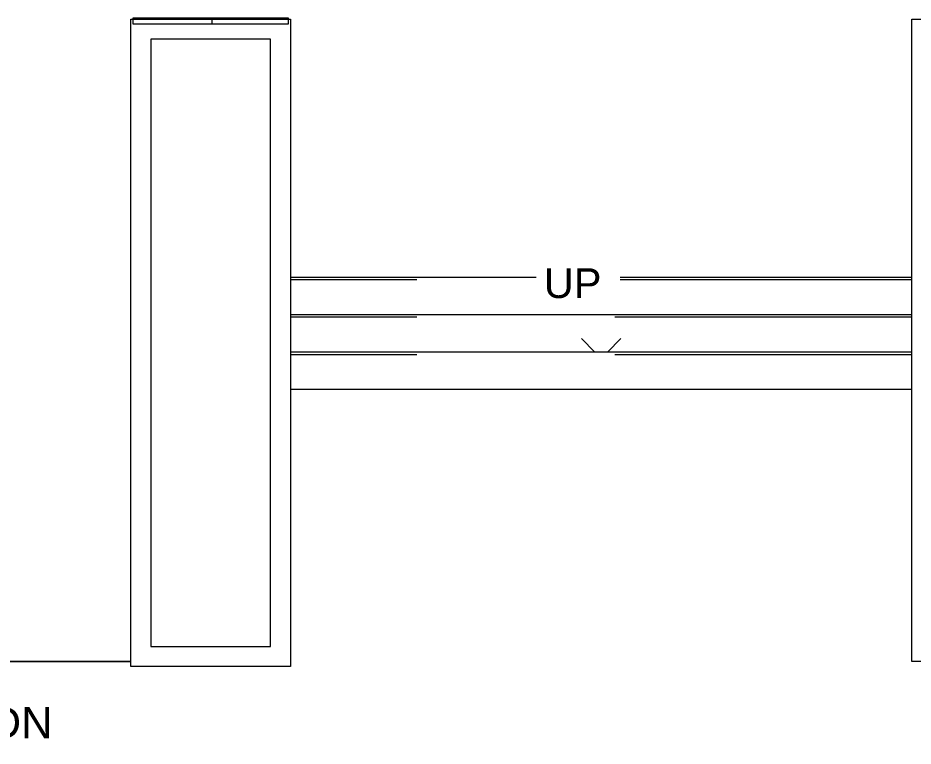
# Model space of a CAD drawing. Header units: millimetres. Extents: x -9358 to 257996, y -67499 to 9117.
# Drawn here: x 20825 to 28000, y -32606 to -26768 of the extents above; entities that cross this region are included whole.
import ezdxf

# ---------------------------------------------------------------- set-up
doc = ezdxf.new("R2010")
doc.units = ezdxf.units.MM
doc.header["$LTSCALE"] = 1000
doc.linetypes.add('Overhead', pattern=[3.96875, 2.38125, -1.5875])
for name, color, linetype, lineweight in [('A-FLR-PAT', 8, 'Continuous', 18), ('A-RMP', 8, 'Continuous', 9), ('A-RMP-TXT', 8, 'Continuous', 9), ('A-STP', 8, 'Continuous', 9), ('A-STP-1', 8, 'Overhead', 9), ('A-WAL-LOW-20', 8, 'Continuous', 18), ('A-WAL-LOW-30', 8, 'Continuous', 18), ('A-WAL-PAT-1', 8, 'Continuous', 9), ('Stair Paths', 8, 'Continuous', 9), ('Up Arrows', 8, 'Continuous', 9)]:
    doc.layers.add(name, color=color, linetype=linetype, lineweight=lineweight)
doc.styles.add('Arial', font='arial.ttf', dxfattribs={"height": 250})
doc.styles.add('Arial_1', font='arial.ttf', dxfattribs={"height": 238.125})

# ---------------------------------------------------------------- blocks, each defined once
blk = doc.blocks.new('Walls 129 - Walls 6-722172-01-Ground Floor Furniture Plan')
at = {"layer": 'A-WAL-PAT-1'}
h = blk.add_hatch(dxfattribs=at)
h.set_pattern_fill('FP_77', color=256, style=0, pattern_type=2)
h.set_pattern_definition([(270, (20579.6, -28080), (900, 6e-14), [700, -700]), (270, (21029.6, -27380), (1800, 1e-13), [700, -700]), (180, (21029.6, -27380), (-9e-14, -700), [])])
h.paths.add_polyline_path([(21750, -27380), (22990, -27380), (22990, -27330), (21750, -27330)], flags=0)
at = {"layer": 'A-WAL-LOW-20'}
for p, q in [((21750, -27330), (22990, -27330)), ((21750, -27380), (21750, -27330)), ((22990, -27330), (22990, -27380)), ((22990, -27380), (21750, -27380))]:
    blk.add_line(p, q, dxfattribs=at)
blk = doc.blocks.new('G')
at = {"layer": 'A-FLR-PAT'}
for p, q in [((27990, -29600), (23010, -29600)), ((21730, -31780), (19920, -31780))]:
    blk.add_line(p, q, dxfattribs=at)
at = {"layer": 'A-RMP'}
blk.add_line((19920, -31780), (21730, -31780), dxfattribs=at)
at = {"layer": 'A-STP'}
for p, q in [((27990, -28700), (23010, -28700)), ((27990, -29000), (23010, -29000)), ((27990, -29300), (23010, -29300)), ((27990, -29600), (23010, -29600))]:
    blk.add_line(p, q, dxfattribs=at)
at = {"layer": 'A-STP-1'}
for p, q in [((27990, -28720), (23010, -28720)), ((27990, -29020), (23010, -29020)), ((27990, -29320), (23010, -29320))]:
    blk.add_line(p, q, dxfattribs=at)
at = {"layer": 'A-WAL-LOW-30'}
for p, q in [((21730, -31820), (21730, -26630)), ((21730, -26630), (23010, -26630)), ((23010, -26630), (23010, -31820)), ((27990, -31780), (27990, -26630)), ((27990, -26630), (29270, -26630)), ((21890, -26790), (21890, -31660)), ((22850, -26790), (21890, -26790)), ((22850, -31660), (22850, -26790)), ((21890, -31660), (22850, -31660)), ((28150, -31780), (27990, -31780)), ((23010, -31820), (21730, -31820))]:
    blk.add_line(p, q, dxfattribs=at)
at = {"layer": 'Up Arrows'}
for p, q in [((25450, -29300), (25341.3, -29191.2)), ((25550, -29300), (25658.8, -29191.2))]:
    blk.add_line(p, q, dxfattribs=at)
at = {"layer": 'A-WAL-LOW-20'}
blk.add_blockref('Walls 129 - Walls 6-722172-01-Ground Floor Furniture Plan', (0, 710), dxfattribs=at)
at = {"layer": 'A-RMP-TXT', "insert": (20598.5, -32145.1), "char_height": 250, "width": 602.738, "attachment_point": 1, "line_spacing_factor": 0.941778, "style": 'Arial', "bg_fill": 3, "box_fill_scale": 1.25, "bg_fill_color": 9, "bg_fill_true_color": 13158600, "bg_fill_transparency": 0}
blk.add_mtext('DN', dxfattribs=at)
at = {"layer": 'Stair Paths', "insert": (25040.3, -28627.7), "char_height": 238.12, "width": 551.682, "attachment_point": 1, "line_spacing_factor": 0.941778, "style": 'Arial_1', "bg_fill": 3, "box_fill_scale": 1.25, "bg_fill_color": 9, "bg_fill_true_color": 13158600, "bg_fill_transparency": 0}
blk.add_mtext('UP', dxfattribs=at)

msp = doc.modelspace()

# ---------------------------------------------------------------- block references
msp.add_blockref('G', (0, -148.1))

doc.saveas('drawing.dxf')
